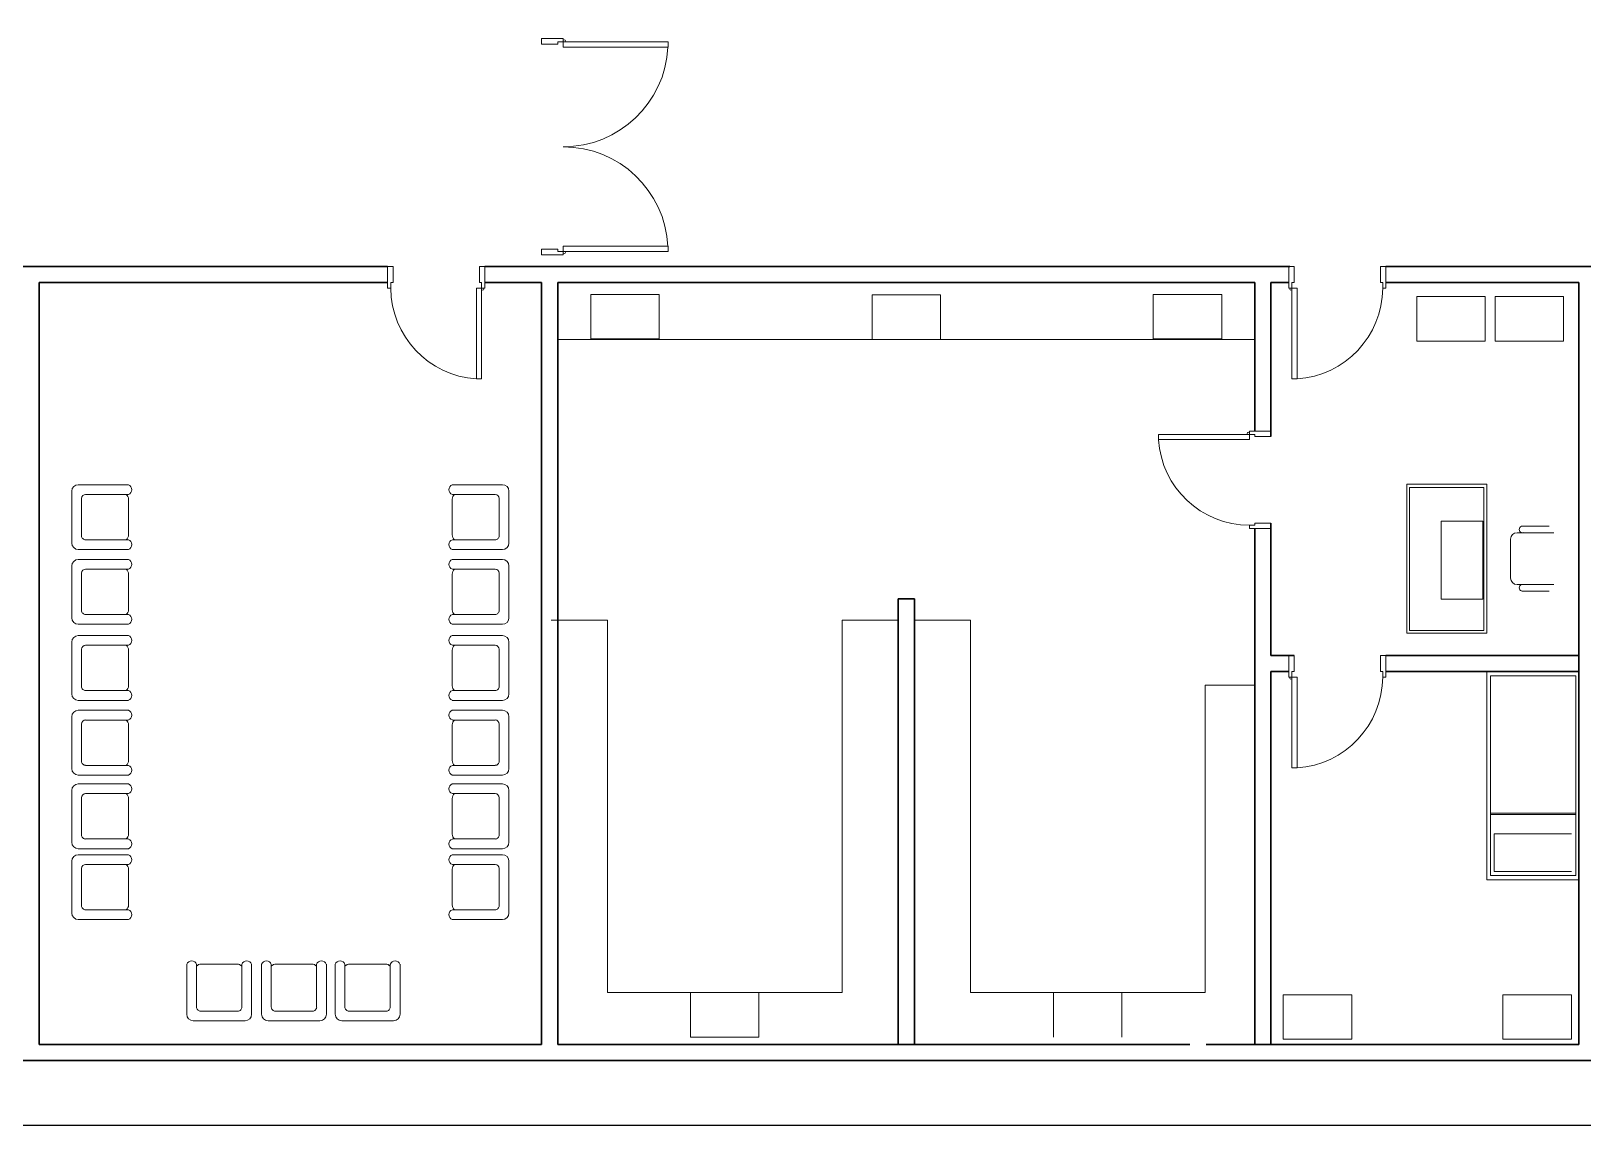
# Model space of a CAD drawing. Extents: x -59 to 582, y -1177 to 100.
# Drawn here: x 60.6 to 74.96, y -40.93 to -30.78 of the extents above; entities that cross this region are included whole.
import ezdxf

# ---------------------------------------------------------------- set-up
doc = ezdxf.new("R2010")
doc.units = 0
doc.header["$LTSCALE"] = 0.15
doc.layers.add('0 ARCH', color=252, linetype='Continuous')
doc.layers.add('0 sockets', color=252, linetype='Continuous')
for name, color, linetype, lineweight in [('DOOR', 252, 'Continuous', 20), ('FUR', 252, 'Continuous', 9), ('wall', 252, 'Continuous', 30)]:
    doc.layers.add(name, color=color, linetype=linetype, lineweight=lineweight)

# ---------------------------------------------------------------- blocks, each defined once
blk = doc.blocks.new('ARCH')
at = {"layer": '0 ARCH', "color": 252, "lineweight": 15}
for p, q in [((65.781, 355.617), (66.414, 355.617)), ((65.781, 355.205), (65.781, 355.617)), ((66.414, 355.617), (66.414, 355.205)), ((70.986, 355.617), (70.986, 355.205)), ((71.619, 355.617), (70.986, 355.617)), ((71.619, 355.205), (71.619, 355.617)), ((69.016, 355.613), (68.384, 355.613)), ((68.384, 355.613), (68.384, 355.2)), ((69.016, 355.2), (69.016, 355.613)), ((74.058, 355.598), (73.425, 355.598)), ((73.425, 355.598), (73.425, 355.185)), ((74.058, 355.185), (74.058, 355.598)), ((74.149, 355.598), (74.149, 355.185)), ((74.782, 355.598), (74.149, 355.598)), ((74.782, 355.185), (74.782, 355.598)), ((71.925, 355.2), (65.475, 355.2)), ((66.414, 355.205), (65.781, 355.205)), ((68.384, 355.2), (69.016, 355.2)), ((70.986, 355.205), (71.619, 355.205)), ((73.425, 355.185), (74.058, 355.185)), ((74.149, 355.185), (74.782, 355.185)), ((74.074, 353.86), (73.331, 353.86)), ((73.331, 353.86), (73.331, 352.48)), ((74.046, 353.828), (73.356, 353.828)), ((73.356, 353.828), (73.356, 352.506)), ((74.046, 352.506), (74.046, 353.828)), ((74.074, 352.48), (74.074, 353.86)), ((74.035, 353.519), (73.65, 353.519)), ((73.65, 353.519), (73.65, 352.796)), ((74.035, 352.796), (74.035, 353.519)), ((74.396, 353.471), (74.492, 353.471)), ((74.396, 353.471), (74.492, 353.471)), ((74.492, 353.471), (74.651, 353.471)), ((74.492, 353.471), (74.651, 353.471)), ((74.293, 353.351), (74.293, 352.991)), ((74.293, 353.351), (74.293, 352.991)), ((74.492, 353.411), (74.353, 353.411)), ((74.492, 353.411), (74.353, 353.411)), ((74.693, 353.411), (74.492, 353.411)), ((74.693, 353.411), (74.492, 353.411)), ((74.353, 352.931), (74.492, 352.931)), ((74.353, 352.931), (74.492, 352.931)), ((74.492, 352.931), (74.693, 352.931)), ((74.492, 352.931), (74.693, 352.931)), ((73.65, 352.796), (74.035, 352.796)), ((74.396, 352.871), (74.492, 352.871)), ((74.492, 352.871), (74.651, 352.871)), ((74.492, 352.871), (74.651, 352.871)), ((65.415, 352.6), (65.934, 352.6)), ((65.934, 352.6), (65.934, 349.156)), ((68.625, 352.6), (68.106, 352.6)), ((68.106, 352.6), (68.106, 349.156)), ((68.775, 352.6), (69.294, 352.6)), ((69.294, 352.6), (69.294, 349.156)), ((73.331, 352.48), (74.074, 352.48)), ((73.356, 352.506), (74.046, 352.506)), ((74.924, 352.123), (74.074, 352.123)), ((74.074, 352.123), (74.074, 350.198)), ((74.896, 352.085), (74.107, 352.085)), ((74.107, 352.085), (74.107, 350.238)), ((74.896, 350.238), (74.896, 352.085)), ((74.924, 350.198), (74.924, 352.123)), ((71.925, 352), (71.466, 352)), ((71.466, 349.156), (71.466, 352)), ((74.107, 350.814), (74.896, 350.814)), ((74.896, 350.803), (74.107, 350.803)), ((74.857, 350.623), (74.14, 350.623)), ((74.14, 350.623), (74.14, 350.276)), ((74.074, 350.198), (74.924, 350.198)), ((74.107, 350.238), (74.896, 350.238)), ((74.14, 350.276), (74.857, 350.276)), ((68.106, 349.156), (65.934, 349.156)), ((66.704, 349.156), (66.704, 348.743)), ((67.337, 349.156), (66.704, 349.156)), ((67.337, 348.743), (67.337, 349.156)), ((69.294, 349.156), (71.466, 349.156)), ((70.063, 349.156), (70.063, 348.743)), ((70.696, 349.156), (70.063, 349.156)), ((70.696, 348.743), (70.696, 349.156)), ((72.822, 349.134), (72.189, 349.134)), ((72.189, 349.134), (72.189, 348.722)), ((72.822, 348.722), (72.822, 349.134)), ((74.222, 349.134), (74.222, 348.722)), ((74.855, 349.134), (74.222, 349.134)), ((74.855, 348.722), (74.855, 349.134)), ((66.704, 348.743), (67.337, 348.743)), ((72.189, 348.722), (72.822, 348.722)), ((74.222, 348.722), (74.855, 348.722))]:
    blk.add_line(p, q, dxfattribs=at)
for centre, radius, start, end in [((74.404, 353.441), 0.0312, 73.7398, 286.2602), ((74.404, 353.441), 0.0312, 73.7398, 286.2602), ((74.353, 353.351), 0.06, 90, 180), ((74.353, 353.351), 0.06, 90, 180), ((74.353, 352.991), 0.06, 180, 270), ((74.353, 352.991), 0.06, 180, 270), ((74.404, 352.901), 0.0312, 73.7398, 286.2602), ((74.404, 352.901), 0.0312, 73.7398, 286.2602)]:
    blk.add_arc(centre, radius, start, end, dxfattribs=at)
at = {"layer": 'DOOR'}
for points in [[(65.525, 357.954), (65.525, 357.984), (65.325, 357.984), (65.325, 357.934), (65.475, 357.934), (65.475, 357.954)], [(65.525, 357.954), (66.495, 357.954), (66.495, 357.904), (65.525, 357.904)], [(65.525, 356.014), (66.495, 356.014), (66.495, 356.064), (65.525, 356.064)], [(65.525, 356.014), (65.525, 355.984), (65.325, 355.984), (65.325, 356.034), (65.475, 356.034), (65.475, 356.014)], [(63.93, 355.675), (63.9, 355.675), (63.9, 355.875), (63.95, 355.875), (63.95, 355.725), (63.93, 355.725)], [(64.77, 355.675), (64.8, 355.675), (64.8, 355.875), (64.75, 355.875), (64.75, 355.725), (64.77, 355.725)], [(72.269, 355.675), (72.239, 355.675), (72.239, 355.875), (72.289, 355.875), (72.289, 355.725), (72.269, 355.725)], [(73.109, 355.675), (73.139, 355.675), (73.139, 355.875), (73.089, 355.875), (73.089, 355.725), (73.109, 355.725)], [(64.77, 355.675), (64.77, 354.835), (64.722, 354.835), (64.722, 355.675)], [(72.269, 355.675), (72.269, 354.835), (72.317, 354.835), (72.317, 355.675)], [(71.875, 354.32), (71.875, 354.35), (72.075, 354.35), (72.075, 354.3), (71.925, 354.3), (71.925, 354.32)], [(71.875, 354.32), (71.035, 354.32), (71.035, 354.272), (71.875, 354.272)], [(71.875, 353.48), (71.875, 353.45), (72.075, 353.45), (72.075, 353.5), (71.925, 353.5), (71.925, 353.48)], [(72.269, 352.075), (72.239, 352.075), (72.239, 352.275), (72.289, 352.275), (72.289, 352.125), (72.269, 352.125)], [(73.109, 352.075), (73.139, 352.075), (73.139, 352.275), (73.089, 352.275), (73.089, 352.125), (73.109, 352.125)], [(72.269, 352.075), (72.269, 351.235), (72.317, 351.235), (72.317, 352.075)]]:
    blk.add_lwpolyline(points, close=True, dxfattribs=at)
for centre in [(65.535, 357.964), (65.535, 356.004), (64.78, 355.665), (72.259, 355.665), (71.865, 354.33), (72.259, 352.065)]:
    blk.add_circle(centre, 0.01, dxfattribs=at)
for centre, radius, start, end in [((65.525, 357.954), 0.971, 270, 357.0492), ((65.525, 356.011), 0.971, 2.9508, 90), ((64.775, 355.678), 0.845, 180.2218, 266.3889), ((72.264, 355.678), 0.845, 273.6111, 359.7782), ((71.878, 354.325), 0.845, 183.6111, 269.7782), ((72.264, 352.078), 0.845, 273.6111, 359.7782)]:
    blk.add_arc(centre, radius, start, end, dxfattribs=at)
at = {"layer": 'FUR'}
for p, q in [((60.977, 353.795), (60.977, 353.315)), ((61.502, 353.855), (61.037, 353.855)), ((61.5, 353.765), (61.105, 353.765)), ((64.498, 353.855), (64.963, 353.855)), ((64.5, 353.765), (64.895, 353.765)), ((65.023, 353.795), (65.023, 353.315)), ((61.067, 353.727), (61.067, 353.382)), ((61.502, 353.39), (61.502, 353.72)), ((64.498, 353.39), (64.498, 353.72)), ((64.933, 353.727), (64.933, 353.382)), ((61.105, 353.345), (61.5, 353.345)), ((64.895, 353.345), (64.5, 353.345)), ((61.037, 353.255), (61.502, 353.255)), ((64.963, 353.255), (64.498, 353.255)), ((60.977, 353.103), (60.977, 352.623)), ((61.502, 353.163), (61.037, 353.163)), ((61.067, 353.036), (61.067, 352.691)), ((61.5, 353.073), (61.105, 353.073)), ((64.498, 353.163), (64.963, 353.163)), ((64.5, 353.073), (64.895, 353.073)), ((64.933, 353.036), (64.933, 352.691)), ((65.023, 353.103), (65.023, 352.623)), ((61.502, 352.698), (61.502, 353.028)), ((64.498, 352.698), (64.498, 353.028)), ((61.105, 352.653), (61.5, 352.653)), ((64.895, 352.653), (64.5, 352.653)), ((61.037, 352.563), (61.502, 352.563)), ((61.502, 352.459), (61.037, 352.459)), ((64.963, 352.563), (64.498, 352.563)), ((64.498, 352.459), (64.963, 352.459)), ((60.977, 352.399), (60.977, 351.919)), ((61.067, 352.332), (61.067, 351.987)), ((61.5, 352.369), (61.105, 352.369)), ((61.502, 351.994), (61.502, 352.324)), ((64.498, 351.994), (64.498, 352.324)), ((64.5, 352.369), (64.895, 352.369)), ((64.933, 352.332), (64.933, 351.987)), ((65.023, 352.399), (65.023, 351.919)), ((61.105, 351.949), (61.5, 351.949)), ((64.895, 351.949), (64.5, 351.949)), ((61.037, 351.859), (61.502, 351.859)), ((61.502, 351.767), (61.037, 351.767)), ((64.963, 351.859), (64.498, 351.859)), ((64.498, 351.767), (64.963, 351.767)), ((60.977, 351.707), (60.977, 351.227)), ((61.067, 351.64), (61.067, 351.295)), ((61.5, 351.677), (61.105, 351.677)), ((61.502, 351.302), (61.502, 351.632)), ((64.498, 351.302), (64.498, 351.632)), ((64.5, 351.677), (64.895, 351.677)), ((64.933, 351.64), (64.933, 351.295)), ((65.023, 351.707), (65.023, 351.227)), ((61.037, 351.167), (61.502, 351.167)), ((61.105, 351.257), (61.5, 351.257)), ((64.963, 351.167), (64.498, 351.167)), ((64.895, 351.257), (64.5, 351.257)), ((60.977, 351.026), (60.977, 350.546)), ((61.502, 351.086), (61.037, 351.086)), ((64.498, 351.086), (64.963, 351.086)), ((65.023, 351.026), (65.023, 350.546)), ((61.067, 350.958), (61.067, 350.613)), ((61.5, 350.996), (61.105, 350.996)), ((61.502, 350.621), (61.502, 350.951)), ((64.498, 350.621), (64.498, 350.951)), ((64.5, 350.996), (64.895, 350.996)), ((64.933, 350.958), (64.933, 350.613)), ((61.037, 350.486), (61.502, 350.486)), ((61.105, 350.576), (61.5, 350.576)), ((64.963, 350.486), (64.498, 350.486)), ((64.895, 350.576), (64.5, 350.576)), ((60.977, 350.37), (60.977, 349.89)), ((61.502, 350.43), (61.037, 350.43)), ((61.067, 350.303), (61.067, 349.958)), ((61.5, 350.34), (61.105, 350.34)), ((64.498, 350.43), (64.963, 350.43)), ((64.5, 350.34), (64.895, 350.34)), ((64.933, 350.303), (64.933, 349.958)), ((65.023, 350.37), (65.023, 349.89)), ((61.502, 349.965), (61.502, 350.295)), ((64.498, 349.965), (64.498, 350.295)), ((61.105, 349.92), (61.5, 349.92)), ((64.895, 349.92), (64.5, 349.92)), ((61.037, 349.83), (61.502, 349.83)), ((64.963, 349.83), (64.498, 349.83)), ((62.041, 349.418), (62.041, 348.953)), ((62.131, 349.416), (62.131, 349.02)), ((62.506, 349.418), (62.176, 349.418)), ((62.551, 349.02), (62.551, 349.416)), ((62.641, 348.953), (62.641, 349.418)), ((62.733, 349.418), (62.733, 348.953)), ((62.823, 349.416), (62.823, 349.02)), ((63.198, 349.418), (62.868, 349.418)), ((63.243, 349.02), (63.243, 349.416)), ((63.333, 348.953), (63.333, 349.418)), ((63.415, 349.418), (63.415, 348.953)), ((63.505, 349.416), (63.505, 349.02)), ((63.88, 349.418), (63.55, 349.418)), ((63.925, 349.02), (63.925, 349.416)), ((64.015, 348.953), (64.015, 349.418)), ((62.101, 348.893), (62.581, 348.893)), ((62.169, 348.983), (62.514, 348.983)), ((62.793, 348.893), (63.273, 348.893)), ((62.861, 348.983), (63.206, 348.983)), ((63.475, 348.893), (63.955, 348.893)), ((63.542, 348.983), (63.887, 348.983))]:
    blk.add_line(p, q, dxfattribs=at)
for centre, major_axis, start_param, end_param in [((61.037, 353.795), (0.0424, 0.0424), 0.785398, 2.356194), ((61.105, 353.727), (-0.0265, 0.0265), -0.785398, 0.785398), ((61.442, 353.72), (-0.0424, 0.0424), 3.926991, 4.775053), ((61.485, 353.81), (-0.0339, 0.0339), 2.685296, 5.122584), ((61.105, 353.382), (0.0265, 0.0265), 2.356194, 3.926991), ((61.442, 353.39), (0.0424, 0.0424), 4.649725, 5.497787), ((61.485, 353.3), (0.0339, 0.0339), 4.302194, 6.739482), ((61.037, 353.315), (-0.0424, 0.0424), 0.785398, 2.356194), ((61.037, 353.103), (0.0424, 0.0424), 0.785398, 2.356194), ((61.105, 353.036), (-0.0265, 0.0265), -0.785398, 0.785398), ((61.442, 353.028), (-0.0424, 0.0424), 3.926991, 4.775053), ((61.485, 353.119), (-0.0339, 0.0339), 2.685296, 5.122584), ((61.037, 352.623), (-0.0424, 0.0424), 0.785398, 2.356194), ((61.105, 352.691), (0.0265, 0.0265), 2.356194, 3.926991), ((61.442, 352.698), (0.0424, 0.0424), 4.649725, 5.497787), ((61.485, 352.608), (0.0339, 0.0339), 4.302194, 6.739482), ((61.037, 352.399), (0.0424, 0.0424), 0.785398, 2.356194), ((61.485, 352.415), (-0.0339, 0.0339), 2.685296, 5.122584), ((61.105, 352.332), (-0.0265, 0.0265), -0.785398, 0.785398), ((61.442, 352.324), (-0.0424, 0.0424), 3.926991, 4.775053), ((61.037, 351.919), (-0.0424, 0.0424), 0.785398, 2.356194), ((61.105, 351.987), (0.0265, 0.0265), 2.356194, 3.926991), ((61.442, 351.994), (0.0424, 0.0424), 4.649725, 5.497787), ((61.485, 351.904), (0.0339, 0.0339), 4.302194, 6.739482), ((61.037, 351.707), (0.0424, 0.0424), 0.785398, 2.356194), ((61.485, 351.723), (-0.0339, 0.0339), 2.685296, 5.122584), ((61.105, 351.64), (-0.0265, 0.0265), -0.785398, 0.785398), ((61.442, 351.632), (-0.0424, 0.0424), 3.926991, 4.775053), ((61.037, 351.227), (-0.0424, 0.0424), 0.785398, 2.356194), ((61.105, 351.295), (0.0265, 0.0265), 2.356194, 3.926991), ((61.442, 351.302), (0.0424, 0.0424), 4.649725, 5.497787), ((61.485, 351.212), (0.0339, 0.0339), 4.302194, 6.739482), ((61.037, 351.026), (0.0424, 0.0424), 0.785398, 2.356194), ((61.485, 351.041), (-0.0339, 0.0339), 2.685296, 5.122584), ((61.105, 350.958), (-0.0265, 0.0265), -0.785398, 0.785398), ((61.442, 350.951), (-0.0424, 0.0424), 3.926991, 4.775053), ((61.105, 350.613), (0.0265, 0.0265), 2.356194, 3.926991), ((61.442, 350.621), (0.0424, 0.0424), 4.649725, 5.497787), ((61.037, 350.546), (-0.0424, 0.0424), 0.785398, 2.356194), ((61.485, 350.53), (0.0339, 0.0339), 4.302194, 6.739482), ((61.037, 350.37), (0.0424, 0.0424), 0.785398, 2.356194), ((61.105, 350.303), (-0.0265, 0.0265), -0.785398, 0.785398), ((61.442, 350.295), (-0.0424, 0.0424), 3.926991, 4.775053), ((61.485, 350.385), (-0.0339, 0.0339), 2.685296, 5.122584), ((61.037, 349.89), (-0.0424, 0.0424), 0.785398, 2.356194), ((61.105, 349.958), (0.0265, 0.0265), 2.356194, 3.926991), ((61.442, 349.965), (0.0424, 0.0424), 4.649725, 5.497787), ((61.485, 349.875), (0.0339, 0.0339), 4.302194, 6.739482), ((62.086, 349.4), (0.0339, 0.0339), 5.826889, 8.264177), ((62.597, 349.4), (-0.0339, 0.0339), 4.302194, 6.739482), ((62.778, 349.4), (0.0339, 0.0339), 5.826889, 8.264177), ((63.288, 349.4), (-0.0339, 0.0339), 4.302194, 6.739482), ((63.459, 349.4), (0.0339, 0.0339), 5.826889, 8.264177), ((63.97, 349.4), (-0.0339, 0.0339), 4.302194, 6.739482), ((62.176, 349.358), (0.0424, 0.0424), 0.785398, 1.63346), ((62.506, 349.358), (-0.0424, 0.0424), 4.649725, 5.497787), ((62.868, 349.358), (0.0424, 0.0424), 0.785398, 1.63346), ((63.198, 349.358), (-0.0424, 0.0424), 4.649725, 5.497787), ((63.55, 349.358), (0.0424, 0.0424), 0.785398, 1.63346), ((63.88, 349.358), (-0.0424, 0.0424), 4.649725, 5.497787), ((62.169, 349.02), (0.0265, 0.0265), 2.356194, 3.926991), ((62.514, 349.02), (-0.0265, 0.0265), 2.356194, 3.926991), ((62.861, 349.02), (0.0265, 0.0265), 2.356194, 3.926991), ((63.206, 349.02), (-0.0265, 0.0265), 2.356194, 3.926991), ((63.542, 349.02), (0.0265, 0.0265), 2.356194, 3.926991), ((63.887, 349.02), (-0.0265, 0.0265), 2.356194, 3.926991), ((62.101, 348.953), (-0.0424, 0.0424), 0.785398, 2.356194), ((62.581, 348.953), (0.0424, 0.0424), 3.926991, 5.497787), ((62.793, 348.953), (-0.0424, 0.0424), 0.785398, 2.356194), ((63.273, 348.953), (0.0424, 0.0424), 3.926991, 5.497787), ((63.475, 348.953), (-0.0424, 0.0424), 0.785398, 2.356194), ((63.955, 348.953), (0.0424, 0.0424), 3.926991, 5.497787)]:
    blk.add_ellipse(centre, major_axis=major_axis, ratio=1, start_param=start_param, end_param=end_param, dxfattribs=at)
at = {"layer": 'FUR', "extrusion": (0, 0, -1)}
for centre, major_axis, start_param, end_param in [((64.515, 353.81), (0.0339, 0.0339), 2.685296, 5.122584), ((64.558, 353.72), (0.0424, 0.0424), 3.926991, 4.775053), ((64.895, 353.727), (0.0265, 0.0265), -0.785398, 0.785398), ((64.963, 353.795), (-0.0424, 0.0424), 0.785398, 2.356194), ((64.515, 353.3), (-0.0339, 0.0339), 4.302194, 6.739482), ((64.558, 353.39), (-0.0424, 0.0424), 4.649725, 5.497787), ((64.895, 353.382), (-0.0265, 0.0265), 2.356194, 3.926991), ((64.963, 353.315), (0.0424, 0.0424), 0.785398, 2.356194), ((64.515, 353.119), (0.0339, 0.0339), 2.685296, 5.122584), ((64.558, 353.028), (0.0424, 0.0424), 3.926991, 4.775053), ((64.895, 353.036), (0.0265, 0.0265), -0.785398, 0.785398), ((64.963, 353.103), (-0.0424, 0.0424), 0.785398, 2.356194), ((64.515, 352.608), (-0.0339, 0.0339), 4.302194, 6.739482), ((64.558, 352.698), (-0.0424, 0.0424), 4.649725, 5.497787), ((64.895, 352.691), (-0.0265, 0.0265), 2.356194, 3.926991), ((64.963, 352.623), (0.0424, 0.0424), 0.785398, 2.356194), ((64.515, 352.415), (0.0339, 0.0339), 2.685296, 5.122584), ((64.963, 352.399), (-0.0424, 0.0424), 0.785398, 2.356194), ((64.558, 352.324), (0.0424, 0.0424), 3.926991, 4.775053), ((64.895, 352.332), (0.0265, 0.0265), -0.785398, 0.785398), ((64.515, 351.904), (-0.0339, 0.0339), 4.302194, 6.739482), ((64.558, 351.994), (-0.0424, 0.0424), 4.649725, 5.497787), ((64.895, 351.987), (-0.0265, 0.0265), 2.356194, 3.926991), ((64.963, 351.919), (0.0424, 0.0424), 0.785398, 2.356194), ((64.515, 351.723), (0.0339, 0.0339), 2.685296, 5.122584), ((64.963, 351.707), (-0.0424, 0.0424), 0.785398, 2.356194), ((64.558, 351.632), (0.0424, 0.0424), 3.926991, 4.775053), ((64.895, 351.64), (0.0265, 0.0265), -0.785398, 0.785398), ((64.515, 351.212), (-0.0339, 0.0339), 4.302194, 6.739482), ((64.558, 351.302), (-0.0424, 0.0424), 4.649725, 5.497787), ((64.895, 351.295), (-0.0265, 0.0265), 2.356194, 3.926991), ((64.963, 351.227), (0.0424, 0.0424), 0.785398, 2.356194), ((64.515, 351.041), (0.0339, 0.0339), 2.685296, 5.122584), ((64.963, 351.026), (-0.0424, 0.0424), 0.785398, 2.356194), ((64.558, 350.951), (0.0424, 0.0424), 3.926991, 4.775053), ((64.895, 350.958), (0.0265, 0.0265), -0.785398, 0.785398), ((64.558, 350.621), (-0.0424, 0.0424), 4.649725, 5.497787), ((64.895, 350.613), (-0.0265, 0.0265), 2.356194, 3.926991), ((64.515, 350.53), (-0.0339, 0.0339), 4.302194, 6.739482), ((64.963, 350.546), (0.0424, 0.0424), 0.785398, 2.356194), ((64.515, 350.385), (0.0339, 0.0339), 2.685296, 5.122584), ((64.558, 350.295), (0.0424, 0.0424), 3.926991, 4.775053), ((64.895, 350.303), (0.0265, 0.0265), -0.785398, 0.785398), ((64.963, 350.37), (-0.0424, 0.0424), 0.785398, 2.356194), ((64.515, 349.875), (-0.0339, 0.0339), 4.302194, 6.739482), ((64.558, 349.965), (-0.0424, 0.0424), 4.649725, 5.497787), ((64.895, 349.958), (-0.0265, 0.0265), 2.356194, 3.926991), ((64.963, 349.89), (0.0424, 0.0424), 0.785398, 2.356194)]:
    blk.add_ellipse(centre, major_axis=major_axis, ratio=1, start_param=start_param, end_param=end_param, dxfattribs=at)
at = {"layer": 'wall'}
for p, q in [((63.9, 355.875), (60, 355.875)), ((65.325, 355.875), (64.8, 355.875)), ((72.25, 355.875), (65.325, 355.875)), ((75.593, 355.875), (73.139, 355.875)), ((81.839, 355.875), (74.925, 355.875)), ((60.675, 355.725), (60.675, 348.675)), ((63.9, 355.725), (60.675, 355.725)), ((65.325, 355.725), (64.8, 355.725)), ((65.325, 348.675), (65.325, 355.725)), ((71.925, 355.725), (65.475, 355.725)), ((65.475, 348.675), (65.475, 355.725)), ((71.925, 355.725), (71.925, 354.35)), ((72.075, 355.725), (72.075, 354.3)), ((72.239, 355.725), (72.075, 355.725)), ((74.925, 355.725), (73.139, 355.725)), ((74.925, 355.725), (74.4, 355.725)), ((74.925, 355.725), (74.925, 351.525)), ((74.925, 348.675), (74.925, 355.725)), ((72.075, 353.5), (72.075, 352.275)), ((71.925, 353.45), (71.925, 348.675)), ((68.775, 352.8), (68.625, 352.8)), ((68.625, 348.675), (68.625, 352.8)), ((68.775, 348.675), (68.775, 352.8)), ((72.289, 352.275), (72.075, 352.275)), ((74.925, 352.275), (73.139, 352.275)), ((72.239, 352.125), (72.075, 352.125)), ((72.075, 352.125), (72.075, 348.675)), ((74.925, 352.125), (73.139, 352.125)), ((65.325, 348.675), (60.675, 348.675)), ((65.325, 348.675), (60.675, 348.675)), ((65.325, 348.675), (60.675, 348.675)), ((65.325, 348.675), (60.675, 348.675)), ((63.075, 348.675), (60.675, 348.675)), ((63.075, 348.675), (60.675, 348.675)), ((60.675, 348.675), (61.115, 348.675)), ((71.325, 348.675), (65.475, 348.675)), ((65.475, 348.675), (68.625, 348.675)), ((65.475, 348.675), (68.325, 348.675)), ((68.625, 348.675), (65.475, 348.675)), ((68.625, 348.675), (65.475, 348.675)), ((68.775, 348.675), (71.325, 348.675)), ((74.925, 348.675), (71.475, 348.675)), ((71.475, 348.675), (71.925, 348.675)), ((72.075, 348.675), (74.925, 348.675)), ((82.275, 348.525), (55.724, 348.525)), ((65.4, 348.525), (55.724, 348.525)), ((65.325, 348.525), (55.724, 348.525)), ((84.525, 348.525), (65.431, 348.525))]:
    blk.add_line(p, q, dxfattribs=at)
blk = doc.blocks.new('EE')
at = {"layer": '0 sockets'}
h = blk.add_hatch(color=6, dxfattribs=at)
h.dxf.hatch_style = 1
h.paths.add_polyline_path([(582.394, 81.841), (-59.115, 81.841), (-59.115, -114.582), (582.394, -114.582)])
h.paths.add_polyline_path([(577.394, 76.841), (577.394, -109.582), (-54.115, -109.582), (-54.115, 76.841)], flags=16)
h.paths.add_polyline_path([(408.026, -15.139, -1), (406.517, -15.139, -1)], flags=0)
h.paths.add_polyline_path([(457.783, -31.119, 0.414214), (457.683, -31.019), (444.311, -31.019, 0.414214), (444.211, -31.119), (444.211, -48.447), (415.834, -48.447), (415.834, -19.483), (417.425, -19.483, 0.414214), (417.525, -19.383), (417.525, -15.239, 0.414214), (417.425, -15.139), (407.274, -15.139), (407.271, -15.893), (407.271, -15.139), (417.525, -15.139), (417.525, -19.483), (415.934, -19.483, 0.414214), (415.834, -19.583), (415.834, -48.347, 0.414214), (415.934, -48.447), (444.111, -48.447, 0.414214), (444.211, -48.347), (444.211, -31.019), (457.783, -31.019)], flags=0)
h.paths.add_polyline_path([(244.611, -46.068), (244.611, -46.014), (244.523, -46.014, -0.279526)], flags=0)
h.paths.add_polyline_path([(404.69, 26.947), (525.035, 26.947), (525.035, 46.285), (404.69, 46.285)], flags=8)
h.paths.add_polyline_path([(202.644, 24.078), (289.319, 24.078), (289.319, 38.411), (202.644, 38.411)], flags=8)
h.paths.add_polyline_path([(30.92, 26.429), (112.59, 26.429), (112.59, 40.761), (30.92, 40.761)], flags=8)
h.paths.add_polyline_path([(441.881, -10.206), (442.216, -10.206), (442.216, -9.756), (441.881, -9.756)], flags=8)
h.paths.add_polyline_path([(422.272, -10.246), (422.622, -10.246), (422.622, -9.796), (422.272, -9.796)], flags=8)
h.paths.add_polyline_path([(406.509, -14.41), (406.859, -14.41), (406.859, -13.96), (406.509, -13.96)], flags=8)
h.paths.add_polyline_path([(406.21, -35.713), (406.546, -35.713), (406.546, -35.263), (406.21, -35.263)], flags=8)
h.paths.add_polyline_path([(422.841, -60.607), (423.191, -60.607), (423.191, -60.157), (422.841, -60.157)], flags=8)
h.paths.add_polyline_path([(442.391, -60.84), (442.755, -60.84), (442.755, -60.39), (442.391, -60.39)], flags=8)
h.paths.add_polyline_path([(456.844, -54.1), (457.194, -54.1), (457.194, -53.65), (456.844, -53.65)], flags=8)
h.paths.add_polyline_path([(470.858, -50.81), (471.208, -50.81), (471.208, -50.36), (470.858, -50.36)], flags=8)
h.paths.add_polyline_path([(490.123, -50.756), (490.345, -50.756), (490.345, -50.306), (490.123, -50.306)], flags=8)
h.paths.add_polyline_path([(225.509, -20.343), (226.134, -20.343), (226.134, -20.118), (225.509, -20.118)], flags=8)
h.paths.add_polyline_path([(233.7, -19.938), (234.325, -19.938), (234.325, -19.713), (233.7, -19.713)], flags=8)
h.paths.add_polyline_path([(241.875, -19.552), (242.5, -19.552), (242.5, -19.327), (241.875, -19.327)], flags=8)
h.paths.add_polyline_path([(245.171, -24.632), (245.796, -24.632), (245.796, -24.407), (245.171, -24.407)], flags=8)
h.paths.add_polyline_path([(247.813, -19.255), (248.438, -19.255), (248.438, -19.03), (247.813, -19.03)], flags=8)
h.paths.add_polyline_path([(249.648, -13.387), (250.273, -13.387), (250.273, -13.162), (249.648, -13.162)], flags=8)
h.paths.add_polyline_path([(257.323, -15.794), (257.948, -15.794), (257.948, -15.569), (257.323, -15.569)], flags=8)
h.paths.add_polyline_path([(257.582, -13.183), (258.157, -13.183), (258.157, -12.958), (257.582, -12.958)], flags=8)
h.paths.add_polyline_path([(264.064, -13.101), (264.664, -13.101), (264.664, -12.876), (264.064, -12.876)], flags=8)
h.paths.add_polyline_path([(288.789, -40.902), (289.364, -40.902), (289.364, -40.677), (288.789, -40.677)], flags=8)
h.paths.add_polyline_path([(280.687, -41.005), (281.262, -41.005), (281.262, -40.78), (280.687, -40.78)], flags=8)
h.paths.add_polyline_path([(270.864, -40.875), (271.439, -40.875), (271.439, -40.65), (270.864, -40.65)], flags=8)
h.paths.add_polyline_path([(261.434, -40.771), (262.009, -40.771), (262.009, -40.546), (261.434, -40.546)], flags=8)
h.paths.add_polyline_path([(254.764, -40.853), (255.339, -40.853), (255.339, -40.628), (254.764, -40.628)], flags=8)
h.paths.add_polyline_path([(247.008, -40.845), (247.583, -40.845), (247.583, -40.62), (247.008, -40.62)], flags=8)
h.paths.add_polyline_path([(245.852, -36.479), (246.427, -36.479), (246.427, -36.254), (245.852, -36.254)], flags=8)
h.paths.add_polyline_path([(243.934, -41.639), (244.509, -41.639), (244.509, -41.414), (243.934, -41.414)], flags=8)
h.paths.add_polyline_path([(245.534, -46.587), (246.059, -46.587), (246.059, -46.362), (245.534, -46.362)], flags=8)
h.paths.add_polyline_path([(245.361, -51.832), (245.911, -51.832), (245.911, -51.607), (245.361, -51.607)], flags=8)
h.paths.add_polyline_path([(239.721, -52.272), (240.321, -52.272), (240.321, -52.047), (239.721, -52.047)], flags=8)
h.paths.add_polyline_path([(232.069, -52.917), (232.669, -52.917), (232.669, -52.692), (232.069, -52.692)], flags=8)
h.paths.add_polyline_path([(225.559, -53.646), (226.159, -53.646), (226.159, -53.421), (225.559, -53.421)], flags=8)
h.paths.add_polyline_path([(227.614, -48.128), (228.214, -48.128), (228.214, -47.903), (227.614, -47.903)], flags=8)
h.paths.add_polyline_path([(219.528, -49.489), (220.128, -49.489), (220.128, -49.264), (219.528, -49.264)], flags=8)
h.paths.add_polyline_path([(217.77, -44.284), (218.37, -44.284), (218.37, -44.059), (217.77, -44.059)], flags=8)
h.paths.add_polyline_path([(216.443, -34.713), (217.043, -34.713), (217.043, -34.488), (216.443, -34.488)], flags=8)
h.paths.add_polyline_path([(216.799, -27.091), (217.399, -27.091), (217.399, -26.866), (216.799, -26.866)], flags=8)
h.paths.add_polyline_path([(216.729, -21.755), (217.279, -21.755), (217.279, -21.53), (216.729, -21.53)], flags=8)
h.paths.add_polyline_path([(84.862, -42.445), (85.387, -42.445), (85.387, -42.22), (84.862, -42.22)], flags=8)
h.paths.add_polyline_path([(82.46, -48.761), (83.01, -48.761), (83.01, -48.536), (82.46, -48.536)], flags=8)
h.paths.add_polyline_path([(78.417, -48.71), (78.942, -48.71), (78.942, -48.485), (78.417, -48.485)], flags=8)
h.paths.add_polyline_path([(75.547, -42.452), (76.072, -42.452), (76.072, -42.227), (75.547, -42.227)], flags=8)
h.paths.add_polyline_path([(74.019, -42.418), (74.544, -42.418), (74.544, -42.193), (74.019, -42.193)], flags=8)
h.paths.add_polyline_path([(72.86, -48.761), (73.385, -48.761), (73.385, -48.536), (72.86, -48.536)], flags=8)
h.paths.add_polyline_path([(68.651, -48.707), (69.176, -48.707), (69.176, -48.482), (68.651, -48.482)], flags=8)
h.paths.add_polyline_path([(69.271, -42.456), (69.796, -42.456), (69.796, -42.231), (69.271, -42.231)], flags=8)
h.paths.add_polyline_path([(65.66, -42.443), (66.185, -42.443), (66.185, -42.218), (65.66, -42.218)], flags=8)
h.paths.add_polyline_path([(63.354, -48.708), (63.879, -48.708), (63.879, -48.483), (63.354, -48.483)], flags=8)
h.paths.add_polyline_path([(58.957, -48.718), (59.432, -48.718), (59.432, -48.493), (58.957, -48.493)], flags=8)
h.paths.add_polyline_path([(56.584, -43.041), (57.084, -43.041), (57.084, -42.816), (56.584, -42.816)], flags=8)
h.paths.add_polyline_path([(55.215, -39.312), (55.765, -39.312), (55.765, -39.087), (55.215, -39.087)], flags=8)
h.paths.add_polyline_path([(47.25, -39.118), (47.8, -39.118), (47.8, -38.893), (47.25, -38.893)], flags=8)
h.paths.add_polyline_path([(36.681, -56.177), (37.231, -56.177), (37.231, -55.952), (36.681, -55.952)], flags=8)
h.paths.add_polyline_path([(28.093, -56.08), (28.643, -56.08), (28.643, -55.855), (28.093, -55.855)], flags=8)
h.paths.add_polyline_path([(11.224, -49.617), (11.774, -49.617), (11.774, -49.392), (11.224, -49.392)], flags=8)
h.paths.add_polyline_path([(15.154, -39.272), (15.704, -39.272), (15.704, -39.047), (15.154, -39.047)], flags=8)
h.paths.add_polyline_path([(15.215, -30.394), (15.765, -30.394), (15.765, -30.169), (15.215, -30.169)], flags=8)
h.paths.add_polyline_path([(12.584, -22.24), (13.134, -22.24), (13.134, -22.015), (12.584, -22.015)], flags=8)
h.paths.add_polyline_path([(13.44, -29.574), (13.94, -29.574), (13.94, -29.349), (13.44, -29.349)], flags=8)

msp = doc.modelspace()

# ---------------------------------------------------------------- linework, layer by layer
at = {"layer": '0 sockets', "color": 6}
msp.add_lwpolyline([(56.383, -35.012), (56.383, -32.591, 0.414214), (56.283, -32.491), (45.819, -32.491, 0.414214), (45.719, -32.591), (45.719, -40.803, 0.414214), (45.819, -40.903), (84.131, -40.903, -0.414214), (84.231, -41.003), (84.231, -43.075)], format="xyb", dxfattribs=at)

# ---------------------------------------------------------------- block references
at = {"layer": '0 sockets', "color": 3}
for name, p in [('EE', (0, 0)), ('ARCH', (0, -388.83))]:
    msp.add_blockref(name, p, dxfattribs=at)

doc.saveas('drawing.dxf')
